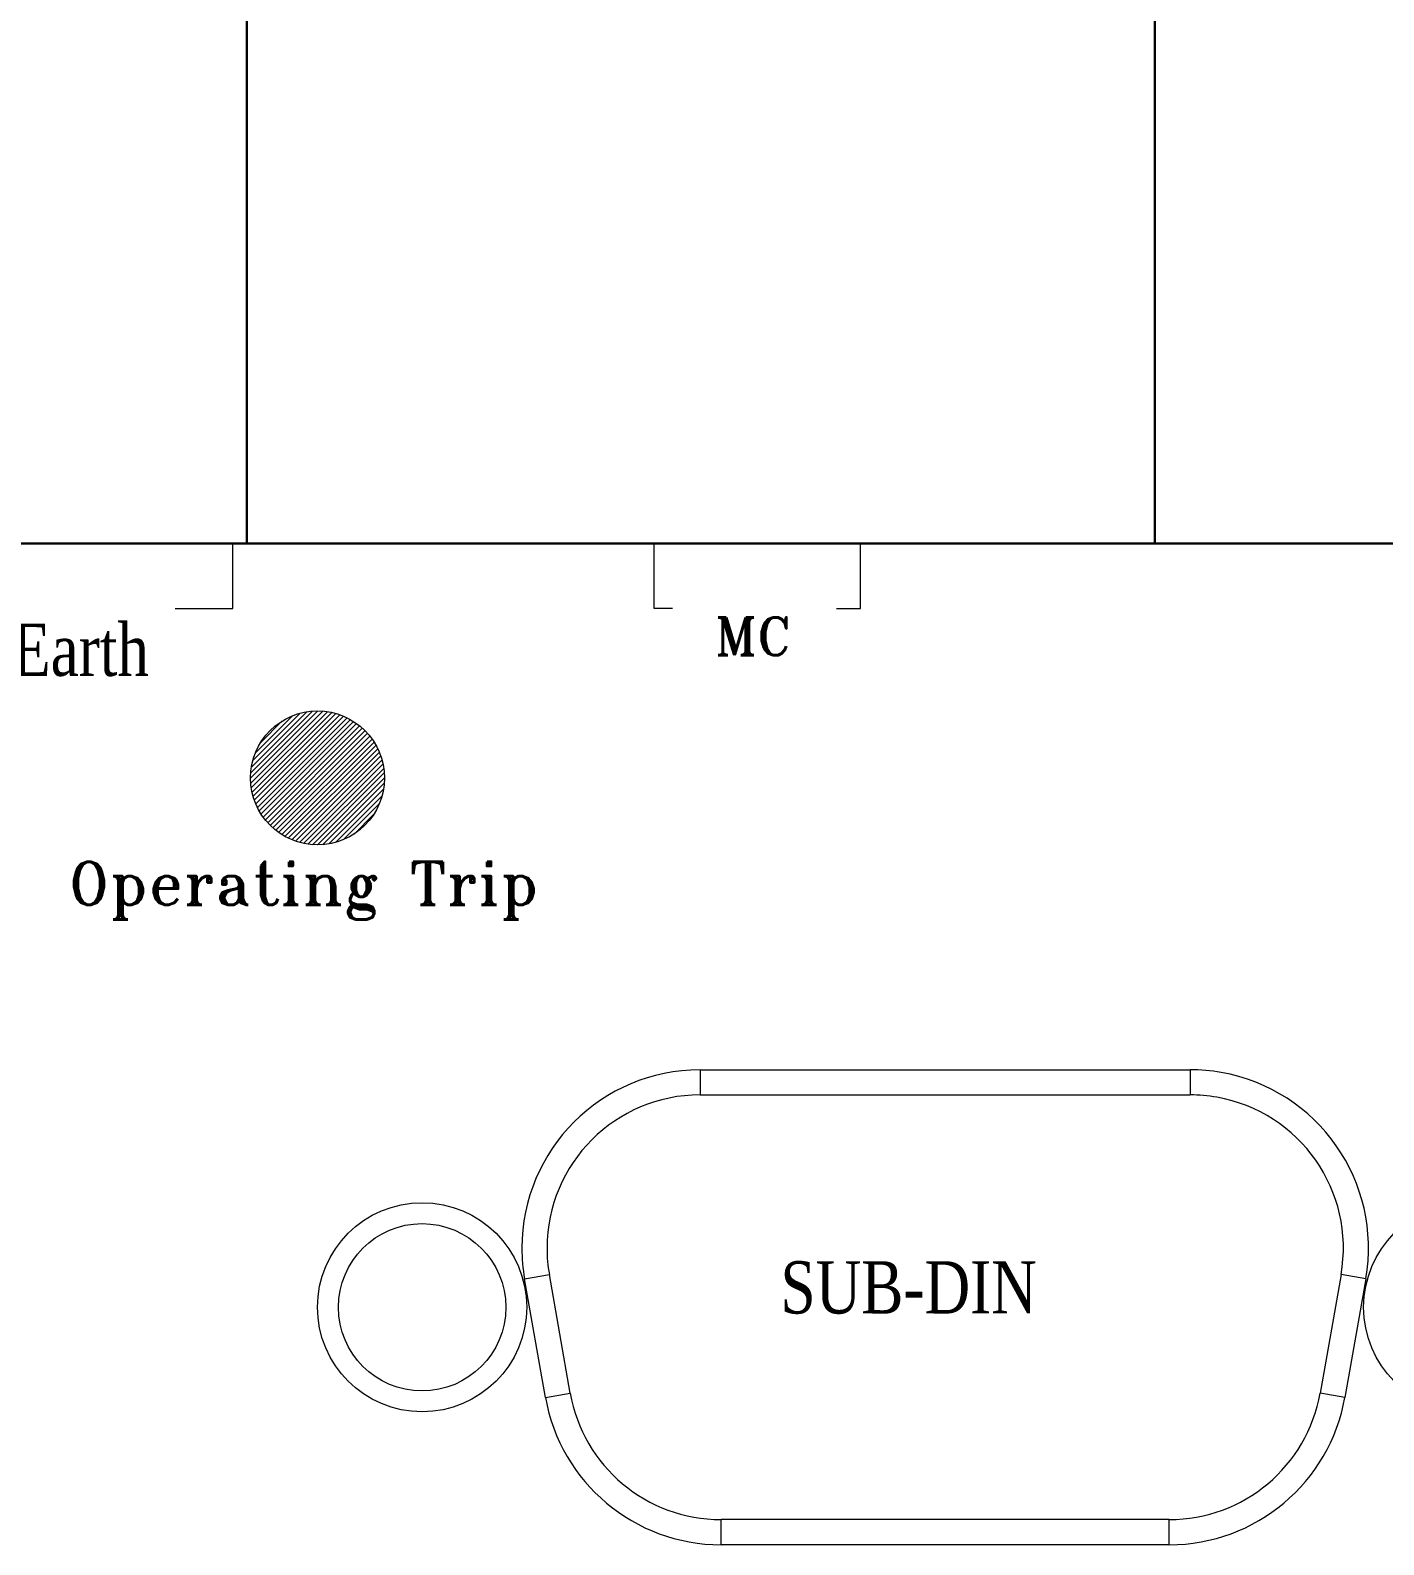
# Model space of a CAD drawing. Header units: millimetres. Extents: x 107 to 2900, y 85 to 3996.
# Drawn here: x 1023.84 to 1047.97, y 2901.82 to 2928.82 of the extents above; entities that cross this region are included whole.
import ezdxf

# ---------------------------------------------------------------- set-up
doc = ezdxf.new("R2010")
doc.units = ezdxf.units.MM
doc.layers.add('70', color=7, linetype='Continuous')
doc.styles.add('SS', font='batang.ttc', dxfattribs={"width": 0.8})
doc.styles.add('STYLE2', font='romant.shx')

msp = doc.modelspace()

# ---------------------------------------------------------------- hatches: boundary and pattern name
at = {"layer": '70', "lineweight": 20}
h = msp.add_hatch(dxfattribs=at)
h.set_pattern_fill('ANSI31', color=3, scale=0.518249, style=0)
h.set_pattern_definition([(45, (-1706.83287, 15717.940366), (-0.04580716234, 0.04580716234), [])])
h.paths.add_polyline_path([(1030.156, 2915.491, 1), (1027.768, 2915.491, 1)])

# ---------------------------------------------------------------- linework, layer by layer
at = {"color": 0, "lineweight": 30}
for p, q in [((1027.699, 3035.344), (1027.699, 2928.723)), ((1043.894, 2986.758), (1043.894, 2928.723)), ((1027.699, 2919.67), (1027.699, 2928.723)), ((1043.894, 2928.723), (1043.894, 2919.67))]:
    msp.add_line(p, q, dxfattribs=at)
at = {"color": 7, "lineweight": 30}
msp.add_line((1068.618, 2919.67), (989.306, 2919.67), dxfattribs=at)
at = {"color": 7, "lineweight": 15}
for p, q in [((1035.784, 2910.286), (1044.522, 2910.286)), ((1035.784, 2910.286), (1035.784, 2909.838)), ((1044.522, 2910.286), (1044.522, 2909.838)), ((1035.784, 2909.838), (1044.522, 2909.838)), ((1032.654, 2906.555), (1033.096, 2906.633)), ((1033.468, 2904.52), (1033.096, 2906.633)), ((1047.212, 2906.633), (1046.839, 2904.52)), ((1047.653, 2906.555), (1047.212, 2906.633)), ((1033.027, 2904.442), (1032.654, 2906.555)), ((1047.653, 2906.555), (1047.28, 2904.442)), ((1033.027, 2904.442), (1033.468, 2904.52)), ((1047.28, 2904.442), (1046.839, 2904.52)), ((1044.15, 2902.264), (1036.157, 2902.264)), ((1036.157, 2901.816), (1036.157, 2902.264)), ((1044.15, 2901.816), (1044.15, 2902.264)), ((1044.15, 2901.816), (1036.157, 2901.816))]:
    msp.add_line(p, q, dxfattribs=at)
at = {"color": 3, "lineweight": 15}
msp.add_circle((1028.962, 2915.491), 1.194, dxfattribs=at)
at = {"color": 7, "lineweight": 15}
for centre, radius in [((1030.827, 2906.051), 1.865), ((1049.48, 2906.051), 1.865), ((1030.827, 2906.051), 1.492)]:
    msp.add_circle(centre, radius, dxfattribs=at)
for points in [[(1035.784, 2910.286), (1034.029, 2910.286), (1032.606, 2908.863), (1032.606, 2907.108), (1032.606, 2906.923), (1032.622, 2906.738), (1032.654, 2906.555)], [(1047.653, 2906.555), (1047.957, 2908.285), (1046.803, 2909.933), (1045.074, 2910.238), (1044.892, 2910.27), (1044.707, 2910.286), (1044.522, 2910.286)], [(1035.784, 2909.838), (1034.276, 2909.838), (1033.054, 2908.616), (1033.054, 2907.108), (1033.054, 2906.949), (1033.067, 2906.79), (1033.096, 2906.633)], [(1047.212, 2906.633), (1047.474, 2908.118), (1046.482, 2909.535), (1044.997, 2909.796), (1044.84, 2909.825), (1044.682, 2909.838), (1044.522, 2909.838)]]:
    msp.add_open_spline(points, degree=3, knots=[0, 0, 0, 0, 1, 1, 1, 2, 2, 2, 2], dxfattribs=at)
for points in [[(1033.027, 2904.442), (1033.294, 2902.924), (1034.614, 2901.816), (1036.157, 2901.816)], [(1033.468, 2904.52), (1033.697, 2903.215), (1034.832, 2902.264), (1036.157, 2902.264)], [(1044.15, 2902.264), (1045.475, 2902.264), (1046.609, 2903.215), (1046.839, 2904.52)], [(1044.15, 2901.816), (1045.693, 2901.816), (1047.012, 2902.924), (1047.28, 2904.442)]]:
    msp.add_open_spline(points, degree=3, dxfattribs=at)
at = {"layer": '70', "lineweight": 15}
for p, q in [((1027.452, 2918.513), (1027.452, 2919.67)), ((1034.963, 2918.513), (1034.963, 2919.67)), ((1038.646, 2918.513), (1038.646, 2919.67)), ((1026.426, 2918.513), (1027.452, 2918.513)), ((1035.293, 2918.513), (1034.963, 2918.513)), ((1038.217, 2918.513), (1038.646, 2918.513))]:
    msp.add_line(p, q, dxfattribs=at)

# ---------------------------------------------------------------- texts
at = {"color": 0, "style": 'SS', "width": 0.8}
for s, p in [('Line-Earth', (1021.075, 2917.311)), ('SUB-DIN', (1037.217, 2905.94))]:
    msp.add_text(s, height=0.9328, dxfattribs=at).set_placement(p)
at = {"color": 0, "style": 'STYLE2'}
for s, height, p in [('MC', 0.6754, (1036.047, 2917.678)), ('Operating Trip', 0.77041, (1024.525, 2913.225))]:
    msp.add_text(s, height=height, dxfattribs=at).set_placement(p)

doc.saveas('drawing.dxf')
